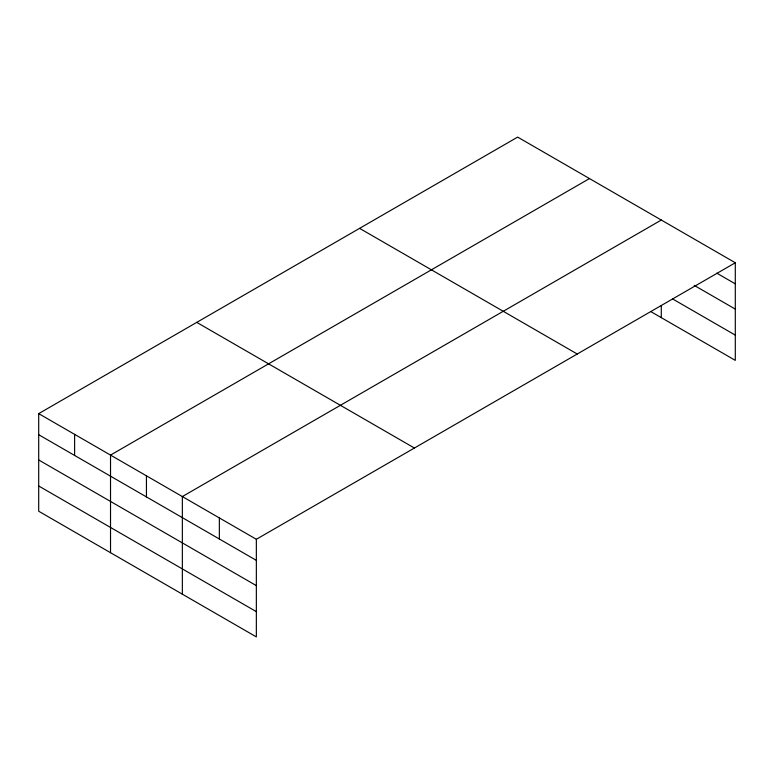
<?xml version="1.0" encoding="UTF-8"?>
<svg xmlns="http://www.w3.org/2000/svg" width="774" height="774" viewBox="0 0 774 774"><rect width="100%" height="100%" fill="white"/><g stroke="black" fill="none" stroke-linecap="round" stroke-linejoin="round"><path stroke-width="1.16" d="M735.3 262.763L517.651 137.104L38.7 413.626L38.7 511.237L256.349 636.896L256.349 539.284L735.3 262.763L735.3 360.374L651.04 311.728M589.469 178.571L110.527 455.093L110.527 552.704M661.296 220.039L182.354 496.56L182.354 594.171M716.801 273.174L735.3 283.855M694.191 285.374L735.3 309.107M672.606 298.928L735.3 335.123M359.591 228.359L577.249 354.018M196.751 322.371L414.409 448.03M38.7 413.626L256.349 539.284M38.7 434.707L256.349 560.366M38.7 459.959L256.349 585.628M38.7 485.985L256.349 611.644M661.296 305.633L661.296 317.65M219.352 517.922L219.352 539.004M146.441 475.826L146.441 496.908M74.614 434.359L74.614 455.441"/></g></svg>
